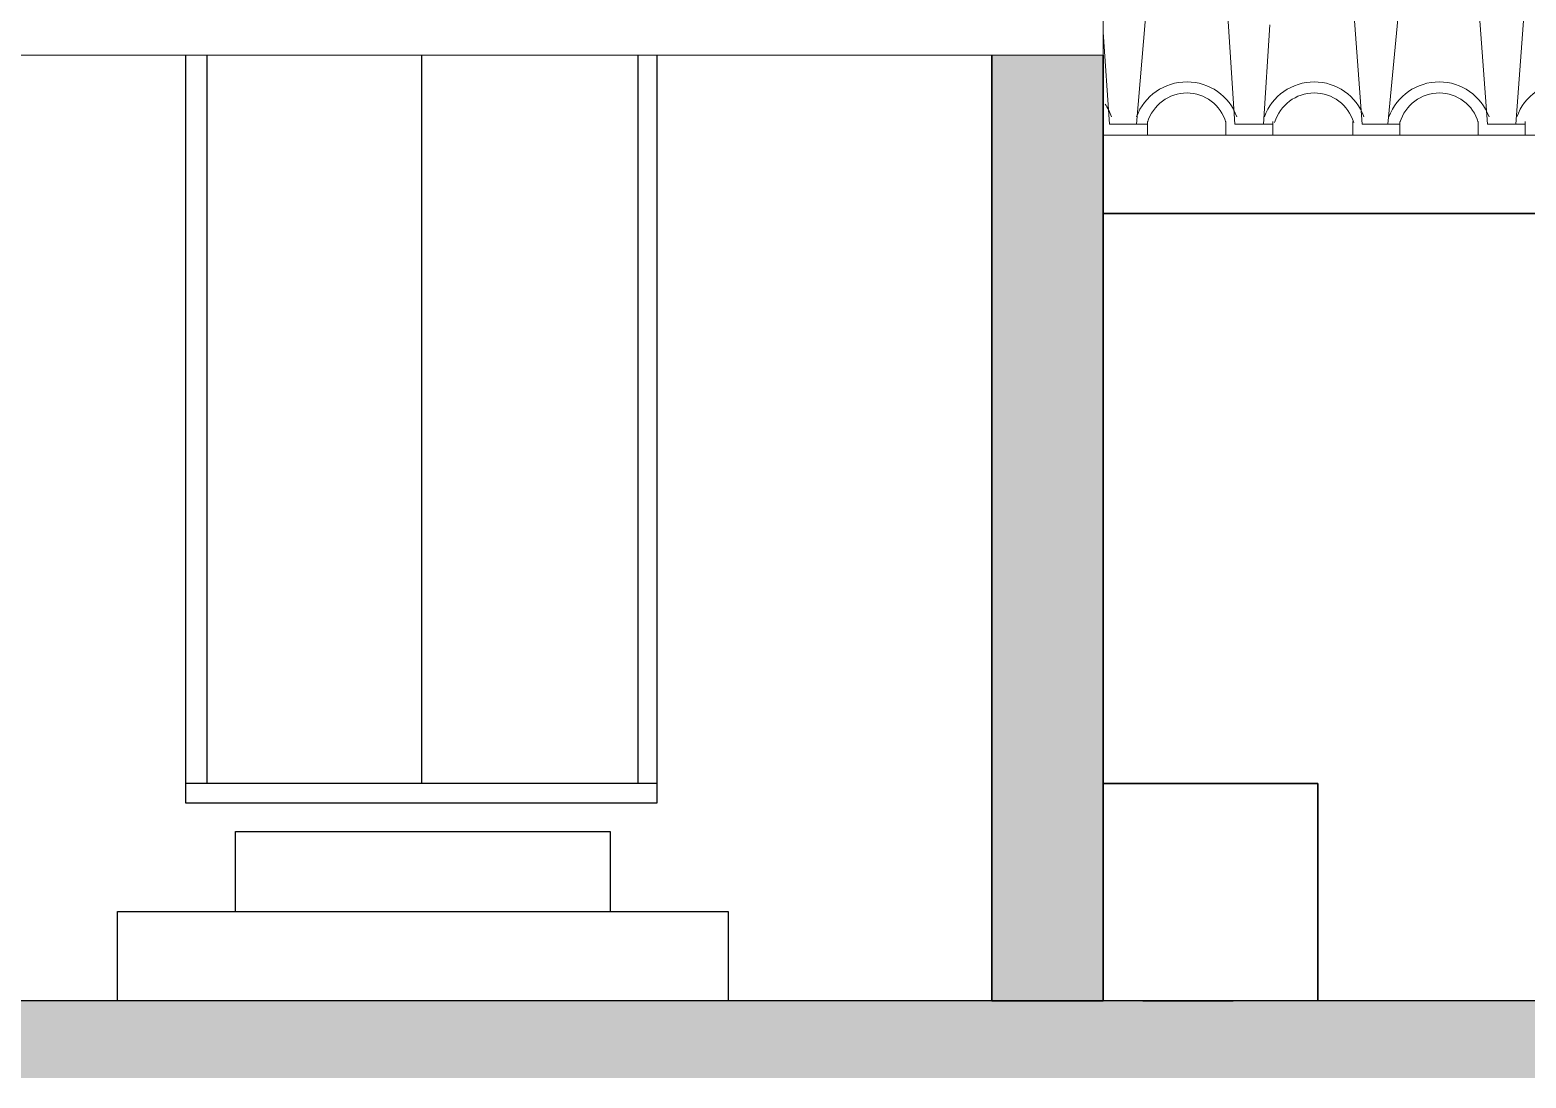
# Model space of a CAD drawing. Header units: millimetres. Extents: x -78812 to -57932, y -16504 to -11628.
# Drawn here: x -76804 to -73003, y -16498 to -13834 of the extents above; entities that cross this region are included whole.
import ezdxf

# ---------------------------------------------------------------- set-up
doc = ezdxf.new("R2010")
doc.units = ezdxf.units.MM
for name, color, linetype, lineweight in [('A-ALV-___-___-EXI', 250, 'Continuous', 35), ('A-BAS-___-___-EXI', 250, 'Continuous', 25), ('A-COB-___-___-EXI', 250, 'Continuous', 13), ('A-ESC-___-___-EXI', 250, 'Continuous', 25), ('A-POR-___-___-EXI', 250, 'Continuous', 25)]:
    doc.layers.add(name, color=color, linetype=linetype, lineweight=lineweight)

msp = doc.modelspace()

# ---------------------------------------------------------------- hatches: boundary and pattern name
at = {"layer": 'A-ALV-___-___-EXI'}
h = msp.add_hatch(color=11, dxfattribs=at)
h.paths.add_polyline_path([(-59034.4, -16332.1), (-58933.8, -16332.1), (-58933.8, -15749.4), (-59034.4, -15749.4)])
h.paths.add_polyline_path([(-59268.5, -16332.1), (-59165.5, -16332.1), (-59165.5, -15749.4), (-59268.5, -15749.4)])
h.paths.add_polyline_path([(-61503.4, -16332.1), (-61222.5, -16332.1), (-61222.5, -14431.8), (-61503.4, -14431.8), (-61503.4, -14614.9)])
h.paths.add_polyline_path([(-74360.6, -16301.7), (-74077.5, -16301.7), (-74077.5, -13898.2), (-74360.6, -13898.2)])
h.paths.add_polyline_path([(-77534, -16301.7), (-77534, -13898.2), (-77833.5, -13898.2), (-77833.5, -16301.7)])
h.paths.add_polyline_path([(-70237.1, -16301.7), (-69956.3, -16301.7), (-69956.3, -13701.7), (-70237.1, -13701.7)])
h.paths.add_polyline_path([(-63516, -14197.8), (-63516, -13701.7), (-63846, -13701.7), (-63846, -14197.8)])
at = {"layer": 'A-BAS-___-___-EXI', "true_color": 0xcb9898}
msp.add_hatch(color=253, dxfattribs=at).paths.add_polyline_path([(-62436.1, -16498.2), (-57932.2, -16498.2), (-57932.2, -16332.1), (-63516, -16332.1), (-63516, -16301.7), (-78812.2, -16301.7), (-78812.2, -16498.2), (-68125.6, -16498.2)])

# ---------------------------------------------------------------- linework, layer by layer
at = {"layer": 'A-ALV-___-___-EXI'}
for p, q in [((-74360.6, -13898.2), (-74360.6, -16301.7)), ((-74360.6, -16301.7), (-74360.6, -13898.2)), ((-74077.5, -16301.7), (-74077.5, -13898.2)), ((-74077.5, -13898.2), (-74077.5, -16301.7)), ((-74077.5, -14300.8), (-70237.1, -14300.8)), ((-74077.5, -15749.4), (-73532.2, -15749.4)), ((-73532.2, -15749.4), (-73532.2, -16301.7)), ((-74077.5, -16301.7), (-74360.6, -16301.7))]:
    msp.add_line(p, q, dxfattribs=at)
at = {"layer": 'A-BAS-___-___-EXI'}
for p, q in [((-74360.6, -16301.7), (-77534, -16301.7)), ((-70237.1, -16301.7), (-74077.5, -16301.7)), ((-73976.8, -16301.7), (-73747.5, -16301.7))]:
    msp.add_line(p, q, dxfattribs=at)
at = {"layer": 'A-COB-___-___-EXI'}
for p, q in [((-74077.5, -13748.5), (-74077.5, -13898.2)), ((-73965.1, -13748.5), (-73993.2, -14073.8)), ((-73443.3, -13748.5), (-73419.8, -14073.8)), ((-73323.9, -13748.5), (-73354.3, -14073.8)), ((-73125, -13748.5), (-73101.6, -14073.8)), ((-73005.6, -13748.5), (-73029, -14073.8)), ((-73761.5, -13785.9), (-73742.8, -14073.8)), ((-73653.9, -13821), (-73670.3, -14073.8)), ((-74061.1, -14073.8), (-74077.5, -13839.7)), ((-74077.5, -13898.2), (-77833.5, -13898.2)), ((-76511.3, -13898.2), (-76785.1, -13898.2)), ((-76785.1, -13898.2), (-76511.3, -13898.2)), ((-74077.5, -13898.2), (-74360.6, -13898.2)), ((-74360.6, -13898.2), (-74077.5, -13898.2)), ((-73988.5, -14073.8), (-74061.1, -14073.8)), ((-73993.2, -14073.8), (-73965.1, -14073.8)), ((-73965.1, -14066.7), (-73965.1, -14101.8)), ((-73766.2, -14101.8), (-73766.2, -14066.7)), ((-73742.8, -14073.8), (-73670.3, -14073.8)), ((-73670.3, -14073.8), (-73646.9, -14073.8)), ((-73646.9, -14066.7), (-73646.9, -14101.8)), ((-73443.3, -14101.8), (-73443.3, -14066.7)), ((-73419.8, -14073.8), (-73354.3, -14073.8)), ((-73354.3, -14073.8), (-73323.9, -14073.8)), ((-73323.9, -14066.7), (-73323.9, -14101.8)), ((-73125, -14101.8), (-73125, -14066.7)), ((-73101.6, -14073.8), (-73029, -14073.8)), ((-73029, -14073.8), (-73005.6, -14073.8)), ((-73005.6, -14066.7), (-73005.6, -14101.8)), ((-73988.5, -14101.8), (-74077.5, -14101.8)), ((-74077.5, -14101.8), (-70237.1, -14101.8)), ((-73969.8, -14101.8), (-73988.5, -14101.8)), ((-73670.3, -14101.8), (-73766.2, -14101.8)), ((-73653.9, -14101.8), (-73670.3, -14101.8)), ((-73354.3, -14101.8), (-73443.3, -14101.8)), ((-73328.6, -14101.8), (-73354.3, -14101.8)), ((-73029, -14101.8), (-73125, -14101.8)), ((-73012.6, -14101.8), (-73029, -14101.8))]:
    msp.add_line(p, q, dxfattribs=at)
for points in [[(-73738.1, -14055), (-73756.8, -14001.2), (-73808.3, -13966.1), (-73864.5, -13966.1), (-73864.5, -13966.1), (-73923, -13966.1), (-73972.1, -14001.2), (-73993.2, -14055)], [(-73415.2, -14055), (-73433.9, -14001.2), (-73485.4, -13966.1), (-73541.5, -13966.1), (-73541.5, -13966.1), (-73597.7, -13966.1), (-73649.2, -14001.2), (-73667.9, -14055)], [(-73096.9, -14055), (-73118, -14001.2), (-73167.1, -13966.1), (-73223.3, -13966.1), (-73223.3, -13966.1), (-73281.8, -13966.1), (-73330.9, -14001.2), (-73352, -14055)], [(-72773.9, -14055), (-72792.7, -14001.2), (-72844.2, -13966.1), (-72900.3, -13966.1), (-72900.3, -13966.1), (-72956.5, -13966.1), (-73008, -14001.2), (-73026.7, -14055)], [(-73766.2, -14069.1), (-73777.9, -14024.6), (-73820, -13994.2), (-73864.5, -13994.2), (-73864.5, -13994.2), (-73911.3, -13994.2), (-73951.1, -14024.6), (-73965.1, -14069.1)], [(-73440.9, -14069.1), (-73455, -14024.6), (-73494.7, -13994.2), (-73541.5, -13994.2), (-73541.5, -13994.2), (-73588.3, -13994.2), (-73628.1, -14024.6), (-73642.2, -14069.1)], [(-73125, -14069.1), (-73136.7, -14024.6), (-73178.8, -13994.2), (-73223.3, -13994.2), (-73223.3, -13994.2), (-73270.1, -13994.2), (-73309.9, -14024.6), (-73323.9, -14069.1)]]:
    msp.add_open_spline(points, degree=3, knots=[0, 0, 0, 0, 0.125, 0.125, 0.125, 0.125001, 1, 1, 1, 1], dxfattribs=at)
msp.add_open_spline([(-74056.4, -14055), (-74061.1, -14043.3), (-74065.8, -14031.6), (-74072.8, -14022.3)], degree=3, dxfattribs=at)
at = {"layer": 'A-ESC-___-___-EXI'}
for p, q in [((-76282, -16074.7), (-76282, -15871.1)), ((-76282, -15871.1), (-75329.5, -15871.1)), ((-75329.5, -15871.1), (-75329.5, -16074.7)), ((-76581.5, -16301.7), (-76581.5, -16074.7)), ((-76581.5, -16074.7), (-75029.9, -16074.7)), ((-75029.9, -16074.7), (-75029.9, -16301.7))]:
    msp.add_line(p, q, dxfattribs=at)
at = {"layer": 'A-POR-___-___-EXI'}
for p, q in [((-76408.3, -13898.2), (-76408.3, -15798.5)), ((-76354.5, -13898.2), (-76354.5, -15749.4)), ((-75809.2, -13898.2), (-75809.2, -15749.4)), ((-75259.3, -13898.2), (-75259.3, -15749.4)), ((-75210.1, -15798.5), (-75210.1, -13898.2)), ((-75210.1, -15749.4), (-76408.3, -15749.4)), ((-76408.3, -15798.5), (-75210.1, -15798.5))]:
    msp.add_line(p, q, dxfattribs=at)

doc.saveas('drawing.dxf')
